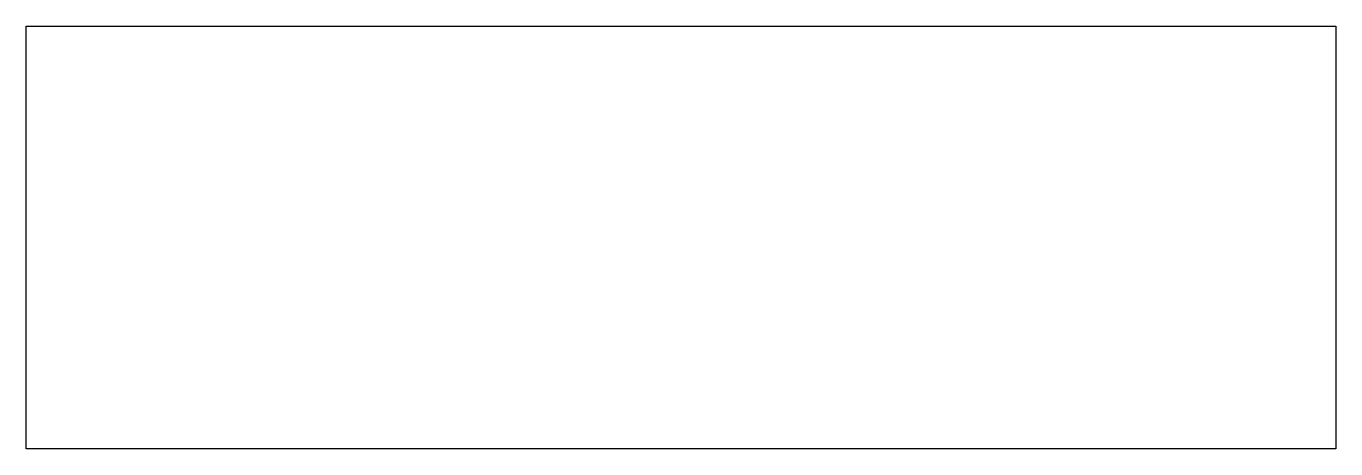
# Model space of a CAD drawing. Header units: inches. Extents: x 73 to 171.5, y 64 to 95.7.
import ezdxf

# ---------------------------------------------------------------- set-up
doc = ezdxf.new("R2010")
doc.units = ezdxf.units.IN
doc.header["$MEASUREMENT"] = 0
doc.layers.add('PDF_Geometry', color=7, linetype='Continuous')

msp = doc.modelspace()

# ---------------------------------------------------------------- linework, layer by layer
at = {"layer": 'PDF_Geometry', "lineweight": -3}
msp.add_lwpolyline([(73.047, 63.976), (73.047, 95.736), (171.501, 95.736), (171.501, 63.976)], close=True, dxfattribs=at)

doc.saveas('drawing.dxf')
